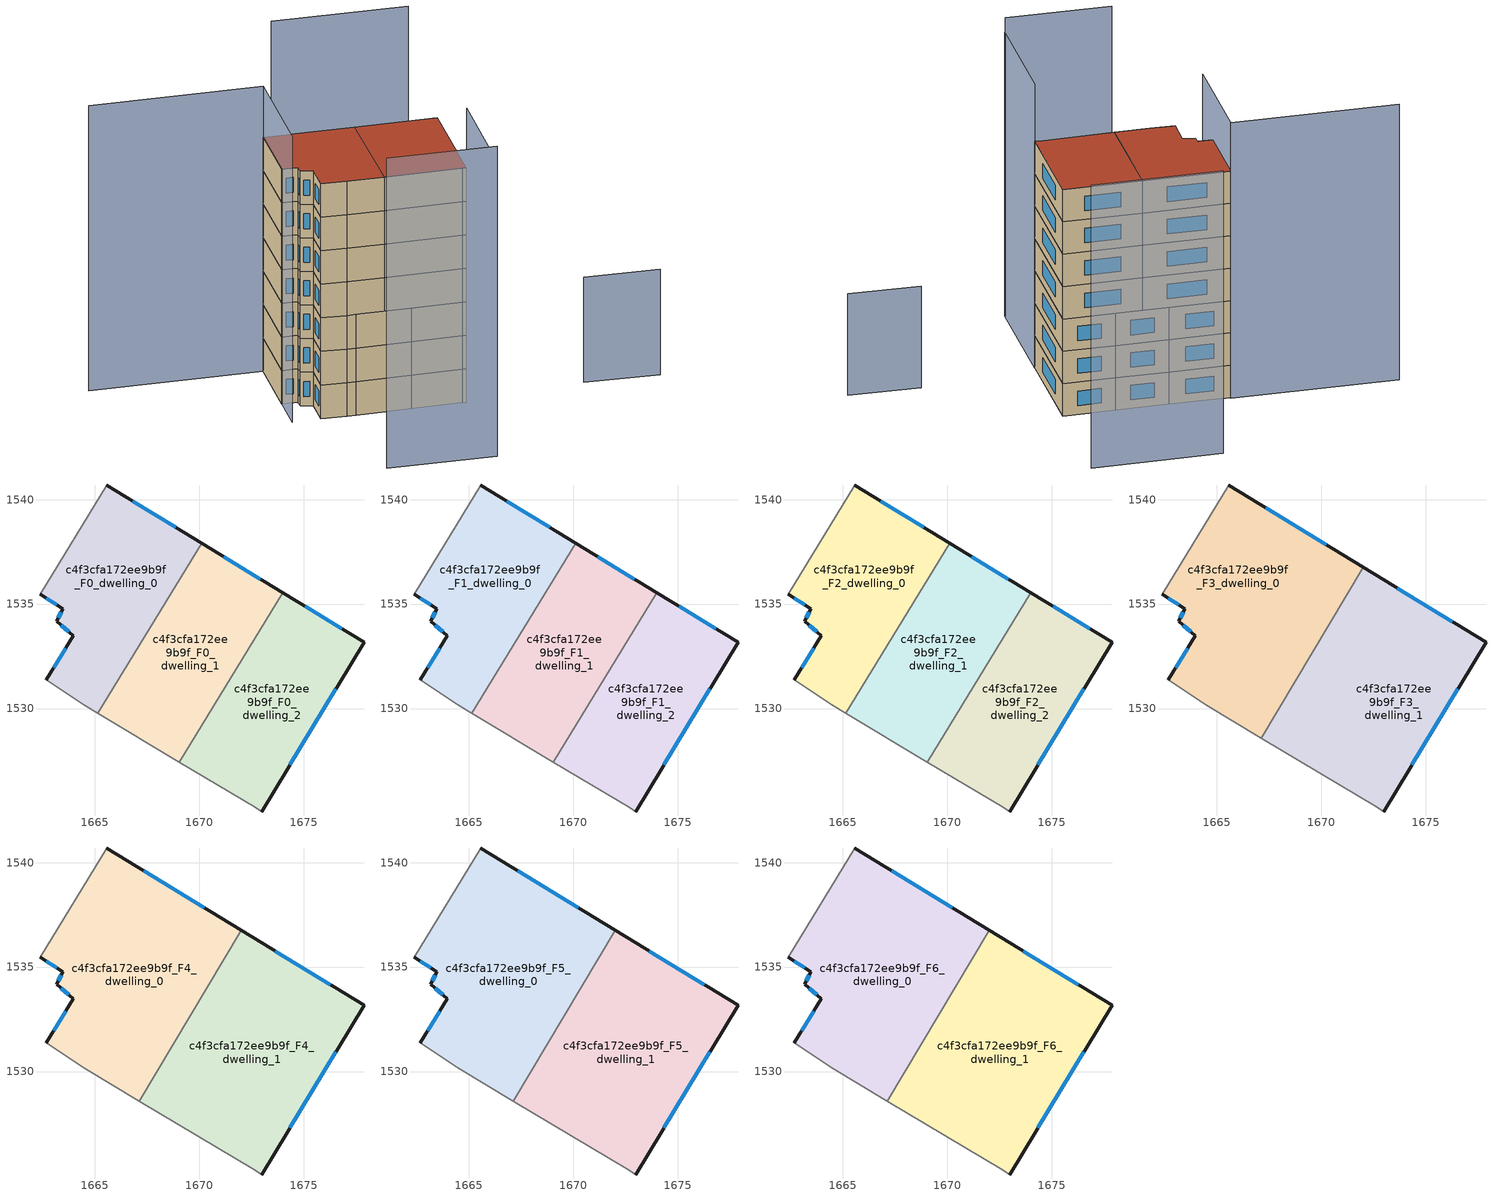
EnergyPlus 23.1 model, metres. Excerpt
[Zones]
c4f3cfa172ee9b9f_F0_dwelling_0
 floor ground (EU_floor_Construction): 1670.11,1537.92 1665.14,1529.77 1664.47,1530.17 1662.67,1531.37 1663.97,1533.47 1663.17,1534.18 1663.47,1534.78 1662.37,1535.48 1665.58,1540.68 z0
 wall outside (EU_wall_Construction): 1670.11,1537.92 1665.58,1540.68 / 1662.37,1535.48 1663.47,1534.78 1663.17,1534.18 1663.97,1533.47 1662.67,1531.37 z0:3
 wall adiabatic (EU_wall_Construction): 1665.58,1540.68 1662.37,1535.48 / 1662.67,1531.37 1664.47,1530.17 1665.14,1529.77 z0:3
 wall to c4f3cfa172ee9b9f_F0_dwelling_1 (EU_wall_Construction): 1665.14,1529.77 1670.11,1537.92 z0:3
 window (EU_Window_Construction): 1668.86,1538.68 1666.82,1539.92 / 1663.62,1532.9 1663.03,1531.95 / 1663.39,1533.98 1663.75,1533.67 / 1663.39,1534.61 1663.26,1534.34 / 1662.68,1535.28 1663.17,1534.97 z0.83:2.17
c4f3cfa172ee9b9f_F0_dwelling_1
 floor ground (EU_floor_Construction): 1673.99,1535.54 1669.05,1527.44 1665.14,1529.77 1670.11,1537.92 z0
 wall outside (EU_wall_Construction): 1673.99,1535.54 1670.11,1537.92 z0:3
 wall adiabatic (EU_wall_Construction): 1665.14,1529.77 1669.05,1527.44 z0:3
 wall to c4f3cfa172ee9b9f_F0_dwelling_2 (EU_wall_Construction): 1669.05,1527.44 1674,1535.54 z0:3
 window (EU_Window_Construction): 1672.93,1536.2 1671.18,1537.26 z0.83:2.17
c4f3cfa172ee9b9f_F0_dwelling_2
 floor ground (EU_floor_Construction): 1677.88,1533.17 1672.98,1525.07 1672.68,1525.27 1669.05,1527.44 1673.99,1535.54 z0
 wall outside (EU_wall_Construction): 1672.98,1525.07 1677.88,1533.17 1673.99,1535.54 z0:3
 wall adiabatic (EU_wall_Construction): 1669.05,1527.44 1672.68,1525.27 1672.98,1525.07 z0:3
 window (EU_Window_Construction): 1676.81,1533.82 1675.07,1534.89 / 1674.33,1527.3 1676.53,1530.94 z0.83:2.17
c4f3cfa172ee9b9f_F1_dwelling_0
 floor to c4f3cfa172ee9b9f_F0_dwelling_0 (EU_floor_Construction): 1670.11,1537.92 1665.14,1529.77 1664.47,1530.17 1662.67,1531.37 1663.97,1533.47 1663.17,1534.18 1663.47,1534.78 1662.37,1535.48 1665.58,1540.68 z3
 wall outside (EU_wall_Construction): 1670.11,1537.92 1665.58,1540.68 / 1662.37,1535.48 1663.47,1534.78 1663.17,1534.18 1663.97,1533.47 1662.67,1531.37 z3:6
 wall adiabatic (EU_wall_Construction): 1665.58,1540.68 1662.37,1535.48 / 1662.67,1531.37 1664.47,1530.17 1665.14,1529.77 z3:6
 wall to c4f3cfa172ee9b9f_F1_dwelling_1 (EU_wall_Construction): 1665.14,1529.77 1670.11,1537.92 z3:6
 window (EU_Window_Construction): 1668.86,1538.68 1666.82,1539.92 / 1663.62,1532.9 1663.03,1531.95 / 1663.39,1533.98 1663.75,1533.67 / 1663.39,1534.61 1663.26,1534.34 / 1662.68,1535.28 1663.17,1534.97 z3.83:5.17
c4f3cfa172ee9b9f_F1_dwelling_1
 floor to c4f3cfa172ee9b9f_F0_dwelling_1 (EU_floor_Construction): 1673.99,1535.54 1669.05,1527.44 1665.14,1529.77 1670.11,1537.92 z3
 wall outside (EU_wall_Construction): 1673.99,1535.54 1670.11,1537.92 z3:6
 wall adiabatic (EU_wall_Construction): 1665.14,1529.77 1669.05,1527.44 z3:6
 wall to c4f3cfa172ee9b9f_F1_dwelling_2 (EU_wall_Construction): 1669.05,1527.44 1674,1535.54 z3:6
 window (EU_Window_Construction): 1672.93,1536.2 1671.18,1537.26 z3.83:5.17
c4f3cfa172ee9b9f_F1_dwelling_2
 floor to c4f3cfa172ee9b9f_F0_dwelling_2 (EU_floor_Construction): 1677.88,1533.17 1672.98,1525.07 1672.68,1525.27 1669.05,1527.44 1673.99,1535.54 z3
 wall outside (EU_wall_Construction): 1672.98,1525.07 1677.88,1533.17 1673.99,1535.54 z3:6
 wall adiabatic (EU_wall_Construction): 1669.05,1527.44 1672.68,1525.27 1672.98,1525.07 z3:6
 window (EU_Window_Construction): 1676.81,1533.82 1675.07,1534.89 / 1674.33,1527.3 1676.53,1530.94 z3.83:5.17
c4f3cfa172ee9b9f_F2_dwelling_0
 floor to c4f3cfa172ee9b9f_F1_dwelling_0 (EU_floor_Construction): 1670.11,1537.92 1665.14,1529.77 1664.47,1530.17 1662.67,1531.37 1663.97,1533.47 1663.17,1534.18 1663.47,1534.78 1662.37,1535.48 1665.58,1540.68 z6
 wall outside (EU_wall_Construction): 1670.11,1537.92 1665.58,1540.68 / 1662.37,1535.48 1663.47,1534.78 1663.17,1534.18 1663.97,1533.47 1662.67,1531.37 z6:9
 wall adiabatic (EU_wall_Construction): 1665.58,1540.68 1662.37,1535.48 / 1662.67,1531.37 1664.47,1530.17 1665.14,1529.77 z6:9
 wall to c4f3cfa172ee9b9f_F2_dwelling_1 (EU_wall_Construction): 1665.14,1529.77 1670.11,1537.92 z6:9
 window (EU_Window_Construction): 1668.86,1538.68 1666.82,1539.92 / 1663.62,1532.9 1663.03,1531.95 / 1663.39,1533.98 1663.75,1533.67 / 1663.39,1534.61 1663.26,1534.34 / 1662.68,1535.28 1663.17,1534.97 z6.83:8.17
c4f3cfa172ee9b9f_F2_dwelling_1
 floor to c4f3cfa172ee9b9f_F1_dwelling_1 (EU_floor_Construction): 1673.99,1535.54 1669.05,1527.44 1665.14,1529.77 1670.11,1537.92 z6
 wall outside (EU_wall_Construction): 1673.99,1535.54 1670.11,1537.92 z6:9
 wall adiabatic (EU_wall_Construction): 1665.14,1529.77 1669.05,1527.44 z6:9
 wall to c4f3cfa172ee9b9f_F2_dwelling_2 (EU_wall_Construction): 1669.05,1527.44 1674,1535.54 z6:9
 window (EU_Window_Construction): 1672.93,1536.2 1671.18,1537.26 z6.83:8.17
c4f3cfa172ee9b9f_F2_dwelling_2
 floor to c4f3cfa172ee9b9f_F1_dwelling_2 (EU_floor_Construction): 1677.88,1533.17 1672.98,1525.07 1672.68,1525.27 1669.05,1527.44 1673.99,1535.54 z6
 wall outside (EU_wall_Construction): 1672.98,1525.07 1677.88,1533.17 1673.99,1535.54 z6:9
 wall adiabatic (EU_wall_Construction): 1669.05,1527.44 1672.68,1525.27 1672.98,1525.07 z6:9
 window (EU_Window_Construction): 1676.81,1533.82 1675.07,1534.89 / 1674.33,1527.3 1676.53,1530.94 z6.83:8.17
c4f3cfa172ee9b9f_F3_dwelling_0
 floor to c4f3cfa172ee9b9f_F2_dwelling_0 (EU_floor_Construction): 1670.11,1537.92 1665.14,1529.77 1664.47,1530.17 1662.67,1531.37 1663.97,1533.47 1663.17,1534.18 1663.47,1534.78 1662.37,1535.48 1665.58,1540.68 z9
 floor to c4f3cfa172ee9b9f_F2_dwelling_1 (EU_floor_Construction): 1672.01,1536.75 1667.13,1528.58 1665.14,1529.77 1670.11,1537.92 z9
 wall outside (EU_wall_Construction): 1672.01,1536.75 1665.58,1540.68 / 1662.37,1535.48 1663.47,1534.78 1663.17,1534.18 1663.97,1533.47 1662.67,1531.37 z9:12
 wall adiabatic (EU_wall_Construction): 1665.58,1540.68 1662.37,1535.48 / 1662.67,1531.37 1664.47,1530.17 1667.13,1528.58 z9:12
 wall to c4f3cfa172ee9b9f_F3_dwelling_1 (EU_wall_Construction): 1667.13,1528.58 1672.01,1536.75 z9:12
 window (EU_Window_Construction): 1670.24,1537.83 1667.35,1539.6 / 1663.62,1532.9 1663.03,1531.95 / 1663.39,1533.98 1663.75,1533.67 / 1663.39,1534.61 1663.26,1534.34 / 1662.68,1535.28 1663.17,1534.97 z9.83:11.17
c4f3cfa172ee9b9f_F3_dwelling_1
 floor to c4f3cfa172ee9b9f_F2_dwelling_1 (EU_floor_Construction): 1673.99,1535.54 1669.05,1527.44 1667.13,1528.58 1672.01,1536.75 z9
 floor to c4f3cfa172ee9b9f_F2_dwelling_2 (EU_floor_Construction): 1677.88,1533.17 1672.98,1525.07 1672.68,1525.27 1669.05,1527.44 1673.99,1535.54 z9
 wall outside (EU_wall_Construction): 1672.98,1525.07 1677.88,1533.17 1672.01,1536.75 z9:12
 wall adiabatic (EU_wall_Construction): 1667.13,1528.58 1672.68,1525.27 1672.98,1525.07 z9:12
 window (EU_Window_Construction): 1676.27,1534.16 1673.63,1535.77 / 1674.33,1527.3 1676.53,1530.94 z9.83:11.17
c4f3cfa172ee9b9f_F4_dwelling_0
 floor to c4f3cfa172ee9b9f_F3_dwelling_0 (EU_floor_Construction): 1672.01,1536.75 1667.13,1528.58 1664.47,1530.17 1662.67,1531.37 1663.97,1533.47 1663.17,1534.18 1663.47,1534.78 1662.37,1535.48 1665.58,1540.68 z12
 wall outside (EU_wall_Construction): 1672.01,1536.75 1665.58,1540.68 / 1662.37,1535.48 1663.47,1534.78 1663.17,1534.18 1663.97,1533.47 1662.67,1531.37 z12:15
 wall adiabatic (EU_wall_Construction): 1665.58,1540.68 1662.37,1535.48 / 1662.67,1531.37 1664.47,1530.17 1667.13,1528.58 z12:15
 wall to c4f3cfa172ee9b9f_F4_dwelling_1 (EU_wall_Construction): 1667.13,1528.58 1672.01,1536.75 z12:15
 window (EU_Window_Construction): 1670.24,1537.83 1667.35,1539.6 / 1663.62,1532.9 1663.03,1531.95 / 1663.39,1533.98 1663.75,1533.67 / 1663.39,1534.61 1663.26,1534.34 / 1662.68,1535.28 1663.17,1534.97 z12.83:14.17
c4f3cfa172ee9b9f_F4_dwelling_1
 floor to c4f3cfa172ee9b9f_F3_dwelling_1 (EU_floor_Construction): 1677.88,1533.17 1672.98,1525.07 1672.68,1525.27 1667.13,1528.58 1672.01,1536.75 z12
 wall outside (EU_wall_Construction): 1672.98,1525.07 1677.88,1533.17 1672.01,1536.75 z12:15
 wall adiabatic (EU_wall_Construction): 1667.13,1528.58 1672.68,1525.27 1672.98,1525.07 z12:15
 window (EU_Window_Construction): 1676.27,1534.16 1673.63,1535.77 / 1674.33,1527.3 1676.53,1530.94 z12.83:14.17
c4f3cfa172ee9b9f_F5_dwelling_0
 floor to c4f3cfa172ee9b9f_F4_dwelling_0 (EU_floor_Construction): 1672.01,1536.75 1667.13,1528.58 1664.47,1530.17 1662.67,1531.37 1663.97,1533.47 1663.17,1534.18 1663.47,1534.78 1662.37,1535.48 1665.58,1540.68 z15
 wall outside (EU_wall_Construction): 1672.01,1536.75 1665.58,1540.68 / 1662.37,1535.48 1663.47,1534.78 1663.17,1534.18 1663.97,1533.47 1662.67,1531.37 z15:18
 wall adiabatic (EU_wall_Construction): 1665.58,1540.68 1662.37,1535.48 / 1662.67,1531.37 1664.47,1530.17 1667.13,1528.58 z15:18
 wall to c4f3cfa172ee9b9f_F5_dwelling_1 (EU_wall_Construction): 1667.13,1528.58 1672.01,1536.75 z15:18
 window (EU_Window_Construction): 1670.24,1537.83 1667.35,1539.6 / 1663.62,1532.9 1663.03,1531.95 / 1663.39,1533.98 1663.75,1533.67 / 1663.39,1534.61 1663.26,1534.34 / 1662.68,1535.28 1663.17,1534.97 z15.83:17.17
c4f3cfa172ee9b9f_F5_dwelling_1
 floor to c4f3cfa172ee9b9f_F4_dwelling_1 (EU_floor_Construction): 1677.88,1533.17 1672.98,1525.07 1672.68,1525.27 1667.13,1528.58 1672.01,1536.75 z15
 wall outside (EU_wall_Construction): 1672.98,1525.07 1677.88,1533.17 1672.01,1536.75 z15:18
 wall adiabatic (EU_wall_Construction): 1667.13,1528.58 1672.68,1525.27 1672.98,1525.07 z15:18
 window (EU_Window_Construction): 1676.27,1534.16 1673.63,1535.77 / 1674.33,1527.3 1676.53,1530.94 z15.83:17.17
c4f3cfa172ee9b9f_F6_dwelling_0
 floor to c4f3cfa172ee9b9f_F5_dwelling_0 (EU_floor_Construction): 1672.01,1536.75 1667.13,1528.58 1664.47,1530.17 1662.67,1531.37 1663.97,1533.47 1663.17,1534.18 1663.47,1534.78 1662.37,1535.48 1665.58,1540.68 z18
 wall outside (EU_wall_Construction): 1672.01,1536.75 1665.58,1540.68 / 1662.37,1535.48 1663.47,1534.78 1663.17,1534.18 1663.97,1533.47 1662.67,1531.37 z18:21
 wall adiabatic (EU_wall_Construction): 1665.58,1540.68 1662.37,1535.48 / 1662.67,1531.37 1664.47,1530.17 1667.13,1528.58 z18:21
 wall to c4f3cfa172ee9b9f_F6_dwelling_1 (EU_wall_Construction): 1667.13,1528.58 1672.01,1536.75 z18:21
 window (EU_Window_Construction): 1670.24,1537.83 1667.35,1539.6 / 1663.62,1532.9 1663.03,1531.95 / 1663.39,1533.98 1663.75,1533.67 / 1663.39,1534.61 1663.26,1534.34 / 1662.68,1535.28 1663.17,1534.97 z18.83:20.17
 roof outside (EU_roof_Construction): 1667.13,1528.58 1672.01,1536.75 1665.58,1540.68 1662.37,1535.48 1663.47,1534.78 1663.17,1534.18 1663.97,1533.47 1662.67,1531.37 1664.47,1530.17 z21
c4f3cfa172ee9b9f_F6_dwelling_1
 floor to c4f3cfa172ee9b9f_F5_dwelling_1 (EU_floor_Construction): 1677.88,1533.17 1672.98,1525.07 1672.68,1525.27 1667.13,1528.58 1672.01,1536.75 z18
 wall outside (EU_wall_Construction): 1672.98,1525.07 1677.88,1533.17 1672.01,1536.75 z18:21
 wall adiabatic (EU_wall_Construction): 1667.13,1528.58 1672.68,1525.27 1672.98,1525.07 z18:21
 window (EU_Window_Construction): 1676.27,1534.16 1673.63,1535.77 / 1674.33,1527.3 1676.53,1530.94 z18.83:20.17
 roof outside (EU_roof_Construction): 1672.98,1525.07 1677.88,1533.17 1672.01,1536.75 1667.13,1528.58 1672.68,1525.27 z21
shading: 1682.28,1520.96 1687.59,1517.56 z0:9.4; 1659.9,1521.22 1667.7,1516.4 z0:27.7; 1673,1525.07 1667.67,1516.36 z0:26.3; 1653.27,1548.29 1665.62,1540.75 / 1665.62,1540.75 1660.62,1532.55 z0:25.5; 1683.3,1541.77 1673.59,1547.68 z0:26.2
[Building]
EU S2 Campaign: North Axis=0; Terrain=City; Solar Distribution=FullExterior
[Site:Location]
Lyon-Bron: Latitude=45.75; Longitude=5; Time Zone=1; Elevation=198
[SizingPeriod:WeatherFileDays]
AnnualSizingPeriod: Begin Month=1; Begin Day of Month=1; End Month=12; End Day of Month=31; Day of Week for Start Day=Monday; Use Weather File Daylight Saving Period=No; Use Weather File Rain and Snow Indicators=No
[MATERIAL]
EU_InternalMass_Material: Roughness=MediumRough; Thickness=0.1; Conductivity=1; Density=1800; Specific Heat=900; Thermal Absorptance=0.9; Solar Absorptance=0.7; Visible Absorptance=0.7
[MATERIAL:NOMASS] Roughness=MediumRough; Thermal Absorptance=0.9; Solar Absorptance=0.7; Visible Absorptance=0.7
Name | Thermal Resistance
EU_wall_NoMass | 0.87146
EU_roof_NoMass | 0.842276
EU_floor_NoMass | 0.496999
[WINDOWMATERIAL:SIMPLEGLAZINGSYSTEM]
EU_Window_SimpleGlazing: UFactor=2.2525; Solar Heat Gain Coefficient=0.76; Visible Transmittance=0.76
[CONSTRUCTION]
EU_wall_Construction: EU_wall_NoMass
EU_roof_Construction: EU_roof_NoMass
EU_floor_Construction: EU_floor_NoMass
EU_Window_Construction: EU_Window_SimpleGlazing
EU_InternalMass_Construction: EU_InternalMass_Material
[ZONE] Type=1; Multiplier=1; Ceiling Height=autocalculate; Floor Area=autocalculate; Part of Total Floor Area=Yes
Name | Volume
c4f3cfa172ee9b9f_F0_dwelling_0; c4f3cfa172ee9b9f_F1_dwelling_0; c4f3cfa172ee9b9f_F2_dwelling_0 | 130
c4f3cfa172ee9b9f_F3_dwelling_0 | 194.998
c4f3cfa172ee9b9f_F4_dwelling_0; c4f3cfa172ee9b9f_F5_dwelling_0; c4f3cfa172ee9b9f_F6_dwelling_0 | 195.007
c4f3cfa172ee9b9f_F0_dwelling_1; c4f3cfa172ee9b9f_F1_dwelling_1; c4f3cfa172ee9b9f_F2_dwelling_1 | 129.998
c4f3cfa172ee9b9f_F3_dwelling_1 | 195.006
c4f3cfa172ee9b9f_F4_dwelling_1; c4f3cfa172ee9b9f_F5_dwelling_1; c4f3cfa172ee9b9f_F6_dwelling_1 | 195.009
c4f3cfa172ee9b9f_F0_dwelling_2 | 130.01
c4f3cfa172ee9b9f_F1_dwelling_2; c4f3cfa172ee9b9f_F2_dwelling_2 | 130.009
[INTERNALMASS] Construction=EU_InternalMass_Construction
Name | Zone or ZoneList | Surface Area
c4f3cfa172ee9b9f_F0_dwelling_0_EU_InternalMass | c4f3cfa172ee9b9f_F0_dwelling_0 | 43.3335
c4f3cfa172ee9b9f_F0_dwelling_1_EU_InternalMass | c4f3cfa172ee9b9f_F0_dwelling_1 | 43.3327
c4f3cfa172ee9b9f_F0_dwelling_2_EU_InternalMass | c4f3cfa172ee9b9f_F0_dwelling_2 | 43.3367
c4f3cfa172ee9b9f_F1_dwelling_0_EU_InternalMass | c4f3cfa172ee9b9f_F1_dwelling_0 | 43.3335
c4f3cfa172ee9b9f_F1_dwelling_1_EU_InternalMass | c4f3cfa172ee9b9f_F1_dwelling_1 | 43.3327
c4f3cfa172ee9b9f_F1_dwelling_2_EU_InternalMass | c4f3cfa172ee9b9f_F1_dwelling_2 | 43.3367
c4f3cfa172ee9b9f_F2_dwelling_0_EU_InternalMass | c4f3cfa172ee9b9f_F2_dwelling_0 | 43.3335
c4f3cfa172ee9b9f_F2_dwelling_1_EU_InternalMass | c4f3cfa172ee9b9f_F2_dwelling_1 | 43.3327
c4f3cfa172ee9b9f_F2_dwelling_2_EU_InternalMass | c4f3cfa172ee9b9f_F2_dwelling_2 | 43.3367
c4f3cfa172ee9b9f_F3_dwelling_0_EU_InternalMass | c4f3cfa172ee9b9f_F3_dwelling_0 | 65.0026
c4f3cfa172ee9b9f_F3_dwelling_1_EU_InternalMass | c4f3cfa172ee9b9f_F3_dwelling_1 | 65.0031
c4f3cfa172ee9b9f_F4_dwelling_0_EU_InternalMass | c4f3cfa172ee9b9f_F4_dwelling_0 | 65.0026
c4f3cfa172ee9b9f_F4_dwelling_1_EU_InternalMass | c4f3cfa172ee9b9f_F4_dwelling_1 | 65.0031
c4f3cfa172ee9b9f_F5_dwelling_0_EU_InternalMass | c4f3cfa172ee9b9f_F5_dwelling_0 | 65.0026
c4f3cfa172ee9b9f_F5_dwelling_1_EU_InternalMass | c4f3cfa172ee9b9f_F5_dwelling_1 | 65.0031
c4f3cfa172ee9b9f_F6_dwelling_0_EU_InternalMass | c4f3cfa172ee9b9f_F6_dwelling_0 | 65.0026
c4f3cfa172ee9b9f_F6_dwelling_1_EU_InternalMass | c4f3cfa172ee9b9f_F6_dwelling_1 | 65.0031
[OTHEREQUIPMENT] Fuel Type=Electricity; Design Level Calculation Method=Watts/Area; Power per Zone Floor Area=1; Fraction Latent=0; Fraction Radiant=0; Fraction Lost=0; Carbon Dioxide Generation Rate=0; EndUse Subcategory=EU_Step8_InternalGains
Name | Zone or ZoneList or Space or SpaceList | Schedule
EU_Step8_InternalGain_c4f3cfa172ee9b9f_F0_dwelling_0_f000 | c4f3cfa172ee9b9f_F0_dwelling_0 | EU_Step8_GainSchedule_c4f3cfa172ee9b9f_F0_dwelling_0_f000
EU_Step8_InternalGain_c4f3cfa172ee9b9f_F0_dwelling_1_f000 | c4f3cfa172ee9b9f_F0_dwelling_1 | EU_Step8_GainSchedule_c4f3cfa172ee9b9f_F0_dwelling_1_f000
EU_Step8_InternalGain_c4f3cfa172ee9b9f_F0_dwelling_2_f000 | c4f3cfa172ee9b9f_F0_dwelling_2 | EU_Step8_GainSchedule_c4f3cfa172ee9b9f_F0_dwelling_2_f000
EU_Step8_InternalGain_c4f3cfa172ee9b9f_F1_dwelling_0_f000 | c4f3cfa172ee9b9f_F1_dwelling_0 | EU_Step8_GainSchedule_c4f3cfa172ee9b9f_F1_dwelling_0_f000
EU_Step8_InternalGain_c4f3cfa172ee9b9f_F1_dwelling_1_f000 | c4f3cfa172ee9b9f_F1_dwelling_1 | EU_Step8_GainSchedule_c4f3cfa172ee9b9f_F1_dwelling_1_f000
EU_Step8_InternalGain_c4f3cfa172ee9b9f_F1_dwelling_2_f000 | c4f3cfa172ee9b9f_F1_dwelling_2 | EU_Step8_GainSchedule_c4f3cfa172ee9b9f_F1_dwelling_2_f000
EU_Step8_InternalGain_c4f3cfa172ee9b9f_F2_dwelling_0_f000 | c4f3cfa172ee9b9f_F2_dwelling_0 | EU_Step8_GainSchedule_c4f3cfa172ee9b9f_F2_dwelling_0_f000
EU_Step8_InternalGain_c4f3cfa172ee9b9f_F2_dwelling_1_f000 | c4f3cfa172ee9b9f_F2_dwelling_1 | EU_Step8_GainSchedule_c4f3cfa172ee9b9f_F2_dwelling_1_f000
EU_Step8_InternalGain_c4f3cfa172ee9b9f_F2_dwelling_2_f000 | c4f3cfa172ee9b9f_F2_dwelling_2 | EU_Step8_GainSchedule_c4f3cfa172ee9b9f_F2_dwelling_2_f000
EU_Step8_InternalGain_c4f3cfa172ee9b9f_F3_dwelling_0_f000 | c4f3cfa172ee9b9f_F3_dwelling_0 | EU_Step8_GainSchedule_c4f3cfa172ee9b9f_F3_dwelling_0_f000
EU_Step8_InternalGain_c4f3cfa172ee9b9f_F3_dwelling_1_f000 | c4f3cfa172ee9b9f_F3_dwelling_1 | EU_Step8_GainSchedule_c4f3cfa172ee9b9f_F3_dwelling_1_f000
EU_Step8_InternalGain_c4f3cfa172ee9b9f_F4_dwelling_0_f000 | c4f3cfa172ee9b9f_F4_dwelling_0 | EU_Step8_GainSchedule_c4f3cfa172ee9b9f_F4_dwelling_0_f000
EU_Step8_InternalGain_c4f3cfa172ee9b9f_F4_dwelling_1_f000 | c4f3cfa172ee9b9f_F4_dwelling_1 | EU_Step8_GainSchedule_c4f3cfa172ee9b9f_F4_dwelling_1_f000
EU_Step8_InternalGain_c4f3cfa172ee9b9f_F5_dwelling_0_f000 | c4f3cfa172ee9b9f_F5_dwelling_0 | EU_Step8_GainSchedule_c4f3cfa172ee9b9f_F5_dwelling_0_f000
EU_Step8_InternalGain_c4f3cfa172ee9b9f_F5_dwelling_1_f000 | c4f3cfa172ee9b9f_F5_dwelling_1 | EU_Step8_GainSchedule_c4f3cfa172ee9b9f_F5_dwelling_1_f000
EU_Step8_InternalGain_c4f3cfa172ee9b9f_F6_dwelling_0_f000 | c4f3cfa172ee9b9f_F6_dwelling_0 | EU_Step8_GainSchedule_c4f3cfa172ee9b9f_F6_dwelling_0_f000
EU_Step8_InternalGain_c4f3cfa172ee9b9f_F6_dwelling_1_f000 | c4f3cfa172ee9b9f_F6_dwelling_1 | EU_Step8_GainSchedule_c4f3cfa172ee9b9f_F6_dwelling_1_f000
[ZONEVENTILATION:DESIGNFLOWRATE] Schedule=EU_AlwaysOn; Design Flow Rate Calculation Method=AirChanges/Hour; Air Changes per Hour=0.425; Ventilation Type=Natural; Fan Pressure Rise=0; Fan Total Efficiency=1; Constant Term Coefficient=1; Temperature Term Coefficient=0; Velocity Term Coefficient=0; Velocity Squared Term Coefficient=0; Minimum Indoor Temperature=-100; Maximum Indoor Temperature=100; Delta Temperature=-100; Minimum Outdoor Temperature=-100; Maximum Outdoor Temperature=100; Maximum Wind Speed=40
Name | Zone or ZoneList or Space or SpaceList
EU_ConstantAir_c4f3cfa172ee9b9f_F0_dwelling_0 | c4f3cfa172ee9b9f_F0_dwelling_0
EU_ConstantAir_c4f3cfa172ee9b9f_F0_dwelling_1 | c4f3cfa172ee9b9f_F0_dwelling_1
EU_ConstantAir_c4f3cfa172ee9b9f_F0_dwelling_2 | c4f3cfa172ee9b9f_F0_dwelling_2
EU_ConstantAir_c4f3cfa172ee9b9f_F1_dwelling_0 | c4f3cfa172ee9b9f_F1_dwelling_0
EU_ConstantAir_c4f3cfa172ee9b9f_F1_dwelling_1 | c4f3cfa172ee9b9f_F1_dwelling_1
EU_ConstantAir_c4f3cfa172ee9b9f_F1_dwelling_2 | c4f3cfa172ee9b9f_F1_dwelling_2
EU_ConstantAir_c4f3cfa172ee9b9f_F2_dwelling_0 | c4f3cfa172ee9b9f_F2_dwelling_0
EU_ConstantAir_c4f3cfa172ee9b9f_F2_dwelling_1 | c4f3cfa172ee9b9f_F2_dwelling_1
EU_ConstantAir_c4f3cfa172ee9b9f_F2_dwelling_2 | c4f3cfa172ee9b9f_F2_dwelling_2
EU_ConstantAir_c4f3cfa172ee9b9f_F3_dwelling_0 | c4f3cfa172ee9b9f_F3_dwelling_0
EU_ConstantAir_c4f3cfa172ee9b9f_F3_dwelling_1 | c4f3cfa172ee9b9f_F3_dwelling_1
EU_ConstantAir_c4f3cfa172ee9b9f_F4_dwelling_0 | c4f3cfa172ee9b9f_F4_dwelling_0
EU_ConstantAir_c4f3cfa172ee9b9f_F4_dwelling_1 | c4f3cfa172ee9b9f_F4_dwelling_1
EU_ConstantAir_c4f3cfa172ee9b9f_F5_dwelling_0 | c4f3cfa172ee9b9f_F5_dwelling_0
EU_ConstantAir_c4f3cfa172ee9b9f_F5_dwelling_1 | c4f3cfa172ee9b9f_F5_dwelling_1
EU_ConstantAir_c4f3cfa172ee9b9f_F6_dwelling_0 | c4f3cfa172ee9b9f_F6_dwelling_0
EU_ConstantAir_c4f3cfa172ee9b9f_F6_dwelling_1 | c4f3cfa172ee9b9f_F6_dwelling_1
[HVACTEMPLATE:THERMOSTAT] Constant Heating Setpoint=20; Constant Cooling Setpoint=50
EU_HeatOnly_c4f3cfa172ee9b9f_F0_dwelling_0; EU_HeatOnly_c4f3cfa172ee9b9f_F0_dwelling_1; EU_HeatOnly_c4f3cfa172ee9b9f_F0_dwelling_2; EU_HeatOnly_c4f3cfa172ee9b9f_F1_dwelling_0; EU_HeatOnly_c4f3cfa172ee9b9f_F1_dwelling_1; EU_HeatOnly_c4f3cfa172ee9b9f_F1_dwelling_2; EU_HeatOnly_c4f3cfa172ee9b9f_F2_dwelling_0; EU_HeatOnly_c4f3cfa172ee9b9f_F2_dwelling_1; EU_HeatOnly_c4f3cfa172ee9b9f_F2_dwelling_2; EU_HeatOnly_c4f3cfa172ee9b9f_F3_dwelling_0; EU_HeatOnly_c4f3cfa172ee9b9f_F3_dwelling_1; EU_HeatOnly_c4f3cfa172ee9b9f_F4_dwelling_0; EU_HeatOnly_c4f3cfa172ee9b9f_F4_dwelling_1; EU_HeatOnly_c4f3cfa172ee9b9f_F5_dwelling_0; EU_HeatOnly_c4f3cfa172ee9b9f_F5_dwelling_1; EU_HeatOnly_c4f3cfa172ee9b9f_F6_dwelling_0; EU_HeatOnly_c4f3cfa172ee9b9f_F6_dwelling_1
[HVACTEMPLATE:ZONE:IDEALLOADSAIRSYSTEM] System Availability Schedule=EU_AlwaysOn; Maximum Heating Supply Air Temperature=50; Minimum Cooling Supply Air Temperature=13; Maximum Heating Supply Air Humidity Ratio=0.0156; Minimum Cooling Supply Air Humidity Ratio=0.0077; Heating Limit=NoLimit; Cooling Limit=NoLimit; Heating Availability Schedule=EU_AlwaysOn; Cooling Availability Schedule=EU_CoolingOff; Dehumidification Control Type=ConstantSensibleHeatRatio; Cooling Sensible Heat Ratio=0.7; Dehumidification Setpoint=60; Humidification Control Type=None; Humidification Setpoint=30; Outdoor Air Method=None; Outdoor Air Flow Rate per Person=0.00944; Outdoor Air Flow Rate per Zone Floor Area=0; Outdoor Air Flow Rate per Zone=0; Demand Controlled Ventilation Type=None; Outdoor Air Economizer Type=NoEconomizer; Heat Recovery Type=None; Sensible Heat Recovery Effectiveness=0.7; Latent Heat Recovery Effectiveness=0.65
Name | Template Thermostat
c4f3cfa172ee9b9f_F0_dwelling_0 | EU_HeatOnly_c4f3cfa172ee9b9f_F0_dwelling_0
c4f3cfa172ee9b9f_F0_dwelling_1 | EU_HeatOnly_c4f3cfa172ee9b9f_F0_dwelling_1
c4f3cfa172ee9b9f_F0_dwelling_2 | EU_HeatOnly_c4f3cfa172ee9b9f_F0_dwelling_2
c4f3cfa172ee9b9f_F1_dwelling_0 | EU_HeatOnly_c4f3cfa172ee9b9f_F1_dwelling_0
c4f3cfa172ee9b9f_F1_dwelling_1 | EU_HeatOnly_c4f3cfa172ee9b9f_F1_dwelling_1
c4f3cfa172ee9b9f_F1_dwelling_2 | EU_HeatOnly_c4f3cfa172ee9b9f_F1_dwelling_2
c4f3cfa172ee9b9f_F2_dwelling_0 | EU_HeatOnly_c4f3cfa172ee9b9f_F2_dwelling_0
c4f3cfa172ee9b9f_F2_dwelling_1 | EU_HeatOnly_c4f3cfa172ee9b9f_F2_dwelling_1
c4f3cfa172ee9b9f_F2_dwelling_2 | EU_HeatOnly_c4f3cfa172ee9b9f_F2_dwelling_2
c4f3cfa172ee9b9f_F3_dwelling_0 | EU_HeatOnly_c4f3cfa172ee9b9f_F3_dwelling_0
c4f3cfa172ee9b9f_F3_dwelling_1 | EU_HeatOnly_c4f3cfa172ee9b9f_F3_dwelling_1
c4f3cfa172ee9b9f_F4_dwelling_0 | EU_HeatOnly_c4f3cfa172ee9b9f_F4_dwelling_0
c4f3cfa172ee9b9f_F4_dwelling_1 | EU_HeatOnly_c4f3cfa172ee9b9f_F4_dwelling_1
c4f3cfa172ee9b9f_F5_dwelling_0 | EU_HeatOnly_c4f3cfa172ee9b9f_F5_dwelling_0
c4f3cfa172ee9b9f_F5_dwelling_1 | EU_HeatOnly_c4f3cfa172ee9b9f_F5_dwelling_1
c4f3cfa172ee9b9f_F6_dwelling_0 | EU_HeatOnly_c4f3cfa172ee9b9f_F6_dwelling_0
c4f3cfa172ee9b9f_F6_dwelling_1 | EU_HeatOnly_c4f3cfa172ee9b9f_F6_dwelling_1
[SIZING:ZONE] Zone Cooling Design Supply Air Temperature Input Method=SupplyAirTemperature; Zone Cooling Design Supply Air Temperature=13; Zone Heating Design Supply Air Temperature Input Method=SupplyAirTemperature; Zone Heating Design Supply Air Temperature=50; Zone Cooling Design Supply Air Humidity Ratio=0.008; Zone Heating Design Supply Air Humidity Ratio=0.008; Cooling Design Air Flow Method=DesignDay; Cooling Design Air Flow Rate=0; Cooling Minimum Air Flow per Zone Floor Area=0.000762; Cooling Minimum Air Flow=0; Cooling Minimum Air Flow Fraction=0.2; Heating Design Air Flow Method=DesignDay; Heating Design Air Flow Rate=0; Heating Maximum Air Flow per Zone Floor Area=0.002032; Heating Maximum Air Flow=0.141576; Heating Maximum Air Flow Fraction=0.3; Account for Dedicated Outdoor Air System=No; Dedicated Outdoor Air System Control Strategy=NeutralSupplyAir; Dedicated Outdoor Air Low Setpoint Temperature for Design=autosize; Dedicated Outdoor Air High Setpoint Temperature for Design=autosize; Zone Load Sizing Method=Sensible Load Only No Latent Load; Zone Latent Cooling Design Supply Air Humidity Ratio Input Method=HumidityRatioDifference; Zone Cooling Design Supply Air Humidity Ratio Difference=0.005; Zone Latent Heating Design Supply Air Humidity Ratio Input Method=HumidityRatioDifference; Zone Humidification Design Supply Air Humidity Ratio Difference=0.005
c4f3cfa172ee9b9f_F0_dwelling_0; c4f3cfa172ee9b9f_F0_dwelling_1; c4f3cfa172ee9b9f_F0_dwelling_2; c4f3cfa172ee9b9f_F1_dwelling_0; c4f3cfa172ee9b9f_F1_dwelling_1; c4f3cfa172ee9b9f_F1_dwelling_2; c4f3cfa172ee9b9f_F2_dwelling_0; c4f3cfa172ee9b9f_F2_dwelling_1; c4f3cfa172ee9b9f_F2_dwelling_2; c4f3cfa172ee9b9f_F3_dwelling_0; c4f3cfa172ee9b9f_F3_dwelling_1; c4f3cfa172ee9b9f_F4_dwelling_0; c4f3cfa172ee9b9f_F4_dwelling_1; c4f3cfa172ee9b9f_F5_dwelling_0; c4f3cfa172ee9b9f_F5_dwelling_1; c4f3cfa172ee9b9f_F6_dwelling_0; c4f3cfa172ee9b9f_F6_dwelling_1
[SCHEDULE:CONSTANT]
Name | Hourly Value
EU_AlwaysOn | 1
EU_CoolingOff | 0
[SCHEDULE:FILE] Column Number=1; Rows to Skip at Top=0; Number of Hours of Data=8760; Column Separator=Comma; Interpolate to Timestep=No; Minutes per Item=60; Adjust Schedule for Daylight Savings=Yes
Name | File
EU_Step8_GainSchedule_c4f3cfa172ee9b9f_F0_dwelling_0_f000 | ../../schedules/c4f3cfa172ee9b9f/c4f3cfa172ee9b9f_F0_dwelling_0_f000_gain.csv
EU_Step8_GainSchedule_c4f3cfa172ee9b9f_F0_dwelling_1_f000 | ../../schedules/c4f3cfa172ee9b9f/c4f3cfa172ee9b9f_F0_dwelling_1_f000_gain.csv
EU_Step8_GainSchedule_c4f3cfa172ee9b9f_F0_dwelling_2_f000 | ../../schedules/c4f3cfa172ee9b9f/c4f3cfa172ee9b9f_F0_dwelling_2_f000_gain.csv
EU_Step8_GainSchedule_c4f3cfa172ee9b9f_F1_dwelling_0_f000 | ../../schedules/c4f3cfa172ee9b9f/c4f3cfa172ee9b9f_F1_dwelling_0_f000_gain.csv
EU_Step8_GainSchedule_c4f3cfa172ee9b9f_F1_dwelling_1_f000 | ../../schedules/c4f3cfa172ee9b9f/c4f3cfa172ee9b9f_F1_dwelling_1_f000_gain.csv
EU_Step8_GainSchedule_c4f3cfa172ee9b9f_F1_dwelling_2_f000 | ../../schedules/c4f3cfa172ee9b9f/c4f3cfa172ee9b9f_F1_dwelling_2_f000_gain.csv
EU_Step8_GainSchedule_c4f3cfa172ee9b9f_F2_dwelling_0_f000 | ../../schedules/c4f3cfa172ee9b9f/c4f3cfa172ee9b9f_F2_dwelling_0_f000_gain.csv
EU_Step8_GainSchedule_c4f3cfa172ee9b9f_F2_dwelling_1_f000 | ../../schedules/c4f3cfa172ee9b9f/c4f3cfa172ee9b9f_F2_dwelling_1_f000_gain.csv
EU_Step8_GainSchedule_c4f3cfa172ee9b9f_F2_dwelling_2_f000 | ../../schedules/c4f3cfa172ee9b9f/c4f3cfa172ee9b9f_F2_dwelling_2_f000_gain.csv
EU_Step8_GainSchedule_c4f3cfa172ee9b9f_F3_dwelling_0_f000 | ../../schedules/c4f3cfa172ee9b9f/c4f3cfa172ee9b9f_F3_dwelling_0_f000_gain.csv
EU_Step8_GainSchedule_c4f3cfa172ee9b9f_F3_dwelling_1_f000 | ../../schedules/c4f3cfa172ee9b9f/c4f3cfa172ee9b9f_F3_dwelling_1_f000_gain.csv
EU_Step8_GainSchedule_c4f3cfa172ee9b9f_F4_dwelling_0_f000 | ../../schedules/c4f3cfa172ee9b9f/c4f3cfa172ee9b9f_F4_dwelling_0_f000_gain.csv
EU_Step8_GainSchedule_c4f3cfa172ee9b9f_F4_dwelling_1_f000 | ../../schedules/c4f3cfa172ee9b9f/c4f3cfa172ee9b9f_F4_dwelling_1_f000_gain.csv
EU_Step8_GainSchedule_c4f3cfa172ee9b9f_F5_dwelling_0_f000 | ../../schedules/c4f3cfa172ee9b9f/c4f3cfa172ee9b9f_F5_dwelling_0_f000_gain.csv
EU_Step8_GainSchedule_c4f3cfa172ee9b9f_F5_dwelling_1_f000 | ../../schedules/c4f3cfa172ee9b9f/c4f3cfa172ee9b9f_F5_dwelling_1_f000_gain.csv
EU_Step8_GainSchedule_c4f3cfa172ee9b9f_F6_dwelling_0_f000 | ../../schedules/c4f3cfa172ee9b9f/c4f3cfa172ee9b9f_F6_dwelling_0_f000_gain.csv
EU_Step8_GainSchedule_c4f3cfa172ee9b9f_F6_dwelling_1_f000 | ../../schedules/c4f3cfa172ee9b9f/c4f3cfa172ee9b9f_F6_dwelling_1_f000_gain.csv
